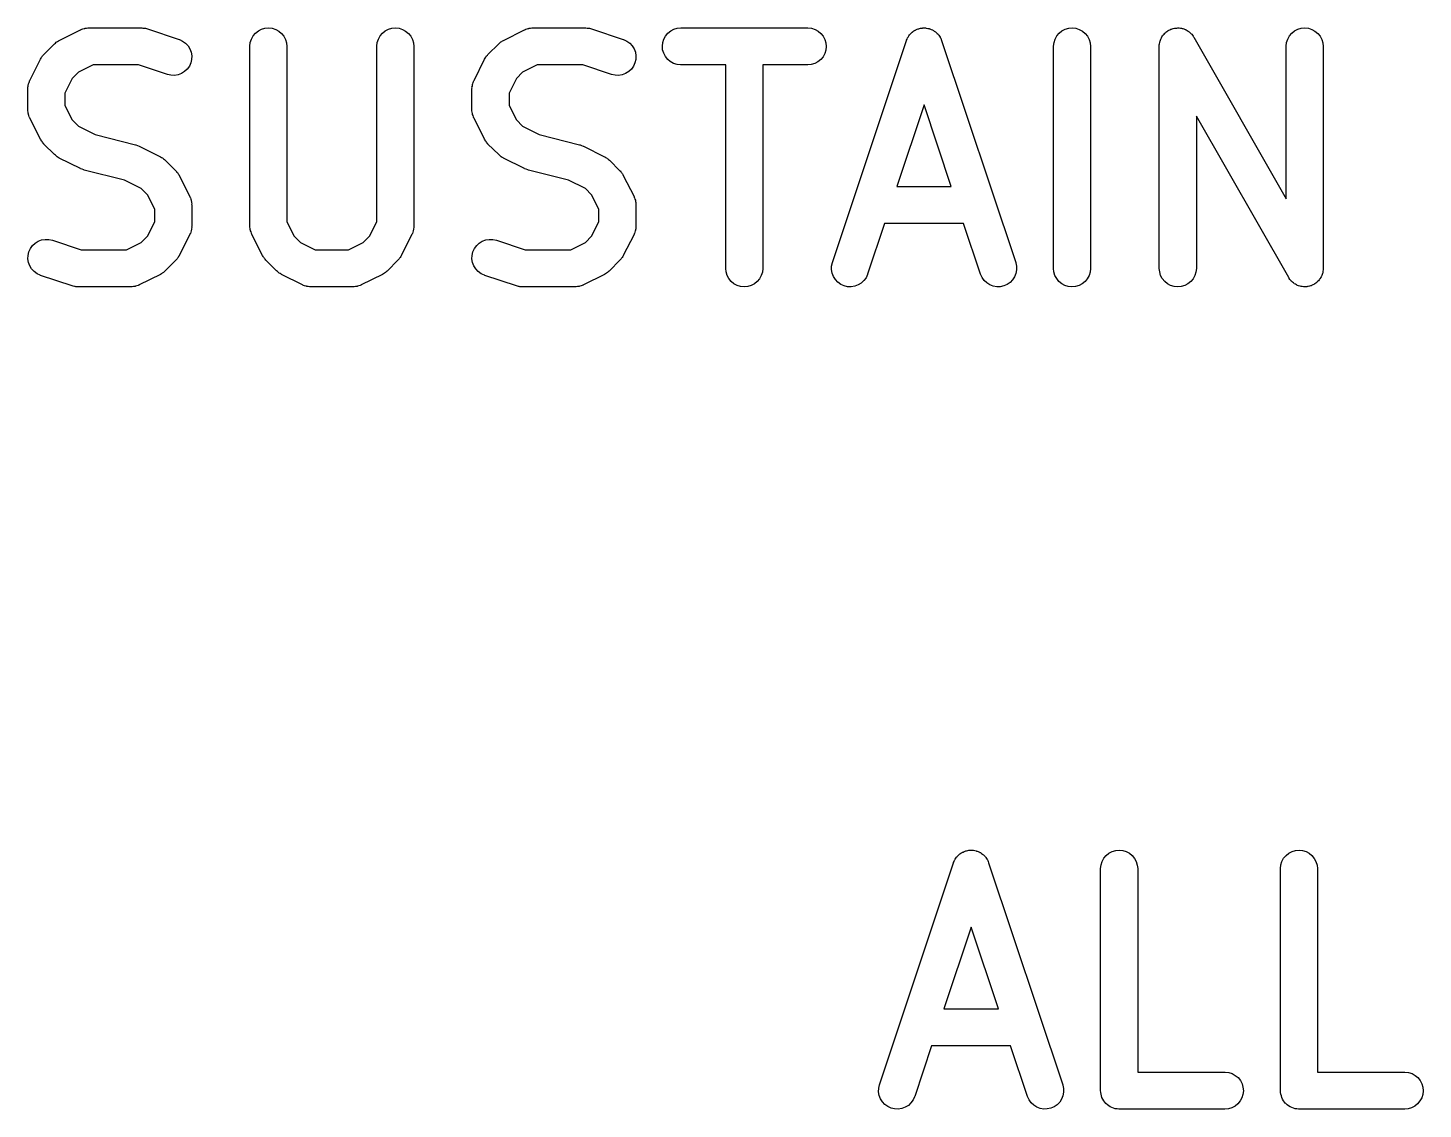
# Model space of a CAD drawing. Extents: x 1.2 to 20.5, y -8.3 to 2.7.
# Drawn here: x 14.403 to 15.145, y -6.001 to -5.425 of the extents above; entities that cross this region are included whole.
import ezdxf

# ---------------------------------------------------------------- set-up
doc = ezdxf.new("R2010")
doc.units = 0
doc.header["$MEASUREMENT"] = 0
doc.layers.add('BLACK', color=7, linetype='CONTINUOUS')

msp = doc.modelspace()

# ---------------------------------------------------------------- linework, layer by layer
at = {"layer": 'BLACK', "linetype": 'CONTINUOUS'}
for p, q in [((14.4189, -5.43244), (14.4194, -5.43214)), ((14.4194, -5.43214), (14.4306, -5.42652)), ((14.4306, -5.42652), (14.4308, -5.42646)), ((14.4308, -5.42646), (14.431, -5.42636)), ((14.431, -5.42636), (14.4313, -5.42622)), ((14.4313, -5.42622), (14.4319, -5.42603)), ((14.4319, -5.42603), (14.4326, -5.42579)), ((14.4326, -5.42579), (14.4329, -5.42575)), ((14.4329, -5.42575), (14.4331, -5.42567)), ((14.4331, -5.42567), (14.4338, -5.4256)), ((14.4338, -5.4256), (14.4345, -5.42549)), ((14.4345, -5.42549), (14.4348, -5.42551)), ((14.4348, -5.42551), (14.435, -5.42548)), ((14.435, -5.42548), (14.4632, -5.42548)), ((14.4632, -5.42548), (14.4633, -5.42548)), ((14.4633, -5.42548), (14.4638, -5.42554)), ((14.4638, -5.42554), (14.4644, -5.42556)), ((14.4644, -5.42556), (14.4648, -5.42565)), ((14.4648, -5.42565), (14.4652, -5.42569)), ((14.4652, -5.42569), (14.4657, -5.42586)), ((14.4657, -5.42586), (14.4663, -5.42598)), ((14.4663, -5.42598), (14.4831, -5.43161)), ((14.4831, -5.43161), (14.4833, -5.43165)), ((14.4833, -5.43165), (14.485, -5.43246)), ((14.521, -5.43327), (14.5216, -5.43144)), ((14.5216, -5.43144), (14.5225, -5.42976)), ((14.5225, -5.42976), (14.5238, -5.42829)), ((14.5238, -5.42829), (14.5253, -5.42708)), ((14.5253, -5.42708), (14.527, -5.42619)), ((14.527, -5.42619), (14.5288, -5.42565)), ((14.5288, -5.42565), (14.5307, -5.42548)), ((14.5307, -5.42548), (14.5326, -5.42568)), ((14.5326, -5.42568), (14.5345, -5.42625)), ((14.5345, -5.42625), (14.5362, -5.42716)), ((14.5362, -5.42716), (14.5376, -5.42839)), ((14.5376, -5.42839), (14.5389, -5.42987)), ((14.5389, -5.42987), (14.5398, -5.43157)), ((14.5398, -5.43157), (14.5403, -5.43341)), ((14.5885, -5.43327), (14.5891, -5.43144)), ((14.5891, -5.43144), (14.59, -5.42976)), ((14.59, -5.42976), (14.5913, -5.42829)), ((14.5913, -5.42829), (14.5928, -5.42708)), ((14.5928, -5.42708), (14.5945, -5.42619)), ((14.5945, -5.42619), (14.5963, -5.42565)), ((14.5963, -5.42565), (14.5982, -5.42548)), ((14.5982, -5.42548), (14.6001, -5.42568)), ((14.6001, -5.42568), (14.602, -5.42625)), ((14.602, -5.42625), (14.6036, -5.42716)), ((14.6036, -5.42716), (14.6051, -5.42839)), ((14.6051, -5.42839), (14.6063, -5.42987)), ((14.6063, -5.42987), (14.6072, -5.43157)), ((14.6072, -5.43157), (14.6078, -5.43341)), ((14.6551, -5.43244), (14.6556, -5.43214)), ((14.6556, -5.43214), (14.6669, -5.42652)), ((14.6669, -5.42652), (14.667, -5.42646)), ((14.667, -5.42646), (14.6673, -5.42636)), ((14.6673, -5.42636), (14.6675, -5.42622)), ((14.6675, -5.42622), (14.6682, -5.42603)), ((14.6682, -5.42603), (14.6688, -5.42579)), ((14.6688, -5.42579), (14.6691, -5.42575)), ((14.6691, -5.42575), (14.6693, -5.42567)), ((14.6693, -5.42567), (14.67, -5.4256)), ((14.67, -5.4256), (14.6707, -5.42549)), ((14.6707, -5.42549), (14.671, -5.42551)), ((14.671, -5.42551), (14.6713, -5.42548)), ((14.6713, -5.42548), (14.6994, -5.42548)), ((14.6994, -5.42548), (14.6995, -5.42548)), ((14.6995, -5.42548), (14.7001, -5.42554)), ((14.7001, -5.42554), (14.7006, -5.42556)), ((14.7006, -5.42556), (14.701, -5.42565)), ((14.701, -5.42565), (14.7014, -5.42569)), ((14.7014, -5.42569), (14.702, -5.42586)), ((14.702, -5.42586), (14.7025, -5.42598)), ((14.7025, -5.42598), (14.7194, -5.43161)), ((14.7194, -5.43161), (14.7195, -5.43165)), ((14.7195, -5.43165), (14.7212, -5.43246)), ((14.7404, -5.43334), (14.7409, -5.43151)), ((14.7409, -5.43151), (14.7418, -5.42982)), ((14.7418, -5.42982), (14.7431, -5.42834)), ((14.7431, -5.42834), (14.7446, -5.42712)), ((14.7446, -5.42712), (14.7462, -5.42622)), ((14.7462, -5.42622), (14.7481, -5.42567)), ((14.7481, -5.42567), (14.75, -5.42548)), ((14.75, -5.42548), (14.8175, -5.42548)), ((14.8175, -5.42548), (14.8176, -5.42548)), ((14.8176, -5.42548), (14.8195, -5.42569)), ((14.8195, -5.42569), (14.8214, -5.42627)), ((14.8214, -5.42627), (14.8231, -5.4272)), ((14.8231, -5.4272), (14.8245, -5.42843)), ((14.8245, -5.42843), (14.8257, -5.42993)), ((14.8257, -5.42993), (14.8266, -5.43163)), ((14.8266, -5.43163), (14.8272, -5.43348)), ((14.87, -5.43221), (14.8701, -5.43208)), ((14.8701, -5.43208), (14.8704, -5.43146)), ((14.8704, -5.43146), (14.8706, -5.43083)), ((14.8706, -5.43083), (14.8708, -5.43059)), ((14.8708, -5.43059), (14.8709, -5.43033)), ((14.8709, -5.43033), (14.8713, -5.42978)), ((14.8713, -5.42978), (14.8716, -5.42921)), ((14.8716, -5.42921), (14.8718, -5.42901)), ((14.8718, -5.42901), (14.872, -5.42878)), ((14.872, -5.42878), (14.8725, -5.42832)), ((14.8725, -5.42832), (14.873, -5.42783)), ((14.873, -5.42783), (14.8732, -5.42767)), ((14.8732, -5.42767), (14.8734, -5.42748)), ((14.8734, -5.42748), (14.874, -5.42712)), ((14.874, -5.42712), (14.8746, -5.42673)), ((14.8746, -5.42673), (14.8748, -5.42662)), ((14.8748, -5.42662), (14.875, -5.42647)), ((14.875, -5.42647), (14.8757, -5.42623)), ((14.8757, -5.42623), (14.8763, -5.42596)), ((14.8763, -5.42596), (14.8766, -5.4259)), ((14.8766, -5.4259), (14.8769, -5.4258)), ((14.8769, -5.4258), (14.8775, -5.42569)), ((14.8775, -5.42569), (14.8782, -5.42555)), ((14.8782, -5.42555), (14.8785, -5.42554)), ((14.8785, -5.42554), (14.8787, -5.4255)), ((14.8787, -5.4255), (14.8794, -5.42552)), ((14.8794, -5.42552), (14.8801, -5.42551)), ((14.8801, -5.42551), (14.8804, -5.42556)), ((14.8804, -5.42556), (14.8807, -5.42557)), ((14.8807, -5.42557), (14.8813, -5.42572)), ((14.8813, -5.42572), (14.882, -5.42584)), ((14.882, -5.42584), (14.8823, -5.42594)), ((14.8823, -5.42594), (14.8825, -5.42601)), ((14.8825, -5.42601), (14.8832, -5.42629)), ((14.8832, -5.42629), (14.8838, -5.42653)), ((14.8838, -5.42653), (14.884, -5.42668)), ((14.884, -5.42668), (14.8843, -5.4268)), ((14.8843, -5.4268), (14.8848, -5.4272)), ((14.8848, -5.4272), (14.8854, -5.42756)), ((14.8854, -5.42756), (14.8856, -5.42775)), ((14.8856, -5.42775), (14.8858, -5.42792)), ((14.8858, -5.42792), (14.8863, -5.42842)), ((14.8863, -5.42842), (14.8868, -5.42888)), ((14.8868, -5.42888), (14.887, -5.42911)), ((14.887, -5.42911), (14.8872, -5.42932)), ((14.8872, -5.42932), (14.8875, -5.4299)), ((14.8875, -5.4299), (14.8879, -5.43045)), ((14.8879, -5.43045), (14.888, -5.43071)), ((14.888, -5.43071), (14.8882, -5.43095)), ((14.8882, -5.43095), (14.8884, -5.43159)), ((14.8884, -5.43159), (14.8887, -5.43221)), ((14.9485, -5.43327), (14.9491, -5.43144)), ((14.9491, -5.43144), (14.95, -5.42976)), ((14.95, -5.42976), (14.9512, -5.42829)), ((14.9512, -5.42829), (14.9527, -5.42708)), ((14.9527, -5.42708), (14.9544, -5.42619)), ((14.9544, -5.42619), (14.9563, -5.42565)), ((14.9563, -5.42565), (14.9582, -5.42548)), ((14.9582, -5.42548), (14.9601, -5.42568)), ((14.9601, -5.42568), (14.9619, -5.42625)), ((14.9619, -5.42625), (14.9636, -5.42716)), ((14.9636, -5.42716), (14.9651, -5.42839)), ((14.9651, -5.42839), (14.9663, -5.42987)), ((14.9663, -5.42987), (14.9672, -5.43157)), ((14.9672, -5.43157), (14.9678, -5.43341)), ((15.0049, -5.43263), (15.0051, -5.43204)), ((15.0051, -5.43204), (15.0053, -5.43144)), ((15.0053, -5.43144), (15.0055, -5.43115)), ((15.0055, -5.43115), (15.0056, -5.43084)), ((15.0056, -5.43084), (15.0059, -5.43031)), ((15.0059, -5.43031), (15.0062, -5.42976)), ((15.0062, -5.42976), (15.0064, -5.42951)), ((15.0064, -5.42951), (15.0066, -5.42923)), ((15.0066, -5.42923), (15.0071, -5.42877)), ((15.0071, -5.42877), (15.0075, -5.42829)), ((15.0075, -5.42829), (15.0077, -5.42808)), ((15.0077, -5.42808), (15.0079, -5.42784)), ((15.0079, -5.42784), (15.0085, -5.42748)), ((15.0085, -5.42748), (15.009, -5.42708)), ((15.009, -5.42708), (15.0092, -5.42693)), ((15.0092, -5.42693), (15.0095, -5.42674)), ((15.0095, -5.42674), (15.0101, -5.42649)), ((15.0101, -5.42649), (15.0107, -5.42619)), ((15.0107, -5.42619), (15.011, -5.4261)), ((15.011, -5.4261), (15.0113, -5.42597)), ((15.0113, -5.42597), (15.0119, -5.42583)), ((15.0119, -5.42583), (15.0125, -5.42565)), ((15.0125, -5.42565), (15.0128, -5.42562)), ((15.0128, -5.42562), (15.0132, -5.42555)), ((15.0132, -5.42555), (15.0138, -5.42554)), ((15.0138, -5.42554), (15.0144, -5.42548)), ((15.0144, -5.42548), (15.0147, -5.42551)), ((15.0147, -5.42551), (15.0151, -5.42551)), ((15.0151, -5.42551), (15.0157, -5.42561)), ((15.0157, -5.42561), (15.0163, -5.42568)), ((15.0163, -5.42568), (15.0166, -5.42578)), ((15.0166, -5.42578), (15.017, -5.42583)), ((15.017, -5.42583), (15.0176, -5.42606)), ((15.0176, -5.42606), (15.0182, -5.42625)), ((15.0182, -5.42625), (15.0184, -5.4264)), ((15.0184, -5.4264), (15.0188, -5.42652)), ((15.0188, -5.42652), (15.0193, -5.42686)), ((15.0193, -5.42686), (15.0198, -5.42716)), ((15.0198, -5.42716), (15.0201, -5.42737)), ((15.0201, -5.42737), (15.0204, -5.42755)), ((15.0204, -5.42755), (15.0208, -5.42798)), ((15.0208, -5.42798), (15.0213, -5.42839)), ((15.0213, -5.42839), (15.0215, -5.42864)), ((15.0215, -5.42864), (15.0218, -5.42887)), ((15.0218, -5.42887), (15.0221, -5.42939)), ((15.0221, -5.42939), (15.0225, -5.42987)), ((15.0225, -5.42987), (15.0227, -5.43017)), ((15.0227, -5.43017), (15.0229, -5.43044)), ((15.0229, -5.43044), (15.072, -5.51637)), ((15.0722, -5.43327), (15.0728, -5.43144)), ((15.0728, -5.43144), (15.0737, -5.42976)), ((15.0737, -5.42976), (15.0749, -5.42829)), ((15.0749, -5.42829), (15.0764, -5.42708)), ((15.0764, -5.42708), (15.0781, -5.42619)), ((15.0781, -5.42619), (15.08, -5.42565)), ((15.08, -5.42565), (15.0819, -5.42548)), ((15.0819, -5.42548), (15.0838, -5.42568)), ((15.0838, -5.42568), (15.0856, -5.42625)), ((15.0856, -5.42625), (15.0873, -5.42716)), ((15.0873, -5.42716), (15.0888, -5.42839)), ((15.0888, -5.42839), (15.09, -5.42987)), ((15.09, -5.42987), (15.0909, -5.43157)), ((15.0909, -5.43157), (15.0915, -5.43341)), ((14.4112, -5.43961), (14.4168, -5.43399)), ((14.4168, -5.43399), (14.4169, -5.43389)), ((14.4169, -5.43389), (14.4174, -5.43354)), ((14.4174, -5.43354), (14.4178, -5.43316)), ((14.4178, -5.43316), (14.4181, -5.43295)), ((14.4181, -5.43295), (14.4184, -5.43269)), ((14.4184, -5.43269), (14.4189, -5.43244)), ((14.485, -5.43246), (14.4866, -5.43359)), ((14.4866, -5.43359), (14.4879, -5.435)), ((14.4879, -5.435), (14.4889, -5.43664)), ((14.4889, -5.43664), (14.4896, -5.43844)), ((14.4896, -5.43844), (14.4899, -5.44033)), ((14.5208, -5.43518), (14.521, -5.43327)), ((14.5208, -5.43532), (14.5208, -5.43518)), ((14.5208, -5.53093), (14.5208, -5.43532)), ((14.5403, -5.43341), (14.5405, -5.43532)), ((14.5405, -5.43532), (14.5405, -5.52861)), ((14.5883, -5.43518), (14.5885, -5.43327)), ((14.5883, -5.43532), (14.5883, -5.43518)), ((14.5883, -5.52861), (14.5883, -5.43532)), ((14.6078, -5.43341), (14.608, -5.43532)), ((14.608, -5.43532), (14.608, -5.53093)), ((14.6474, -5.43961), (14.6531, -5.43399)), ((14.6531, -5.43389), (14.6536, -5.43354)), ((14.6531, -5.43399), (14.6531, -5.43389)), ((14.6536, -5.43354), (14.654, -5.43316)), ((14.654, -5.43316), (14.6543, -5.43295)), ((14.6543, -5.43295), (14.6547, -5.43269)), ((14.6547, -5.43269), (14.6551, -5.43244)), ((14.7212, -5.43246), (14.7228, -5.43359)), ((14.7228, -5.43359), (14.7241, -5.435)), ((14.7241, -5.435), (14.7251, -5.43664)), ((14.7251, -5.43664), (14.7258, -5.43844)), ((14.7258, -5.43844), (14.7261, -5.44033)), ((14.7402, -5.43525), (14.7404, -5.43334)), ((14.7403, -5.43716), (14.7402, -5.43525)), ((14.7409, -5.43901), (14.7403, -5.43716)), ((14.7418, -5.44071), (14.7409, -5.43901)), ((14.8266, -5.43913), (14.8257, -5.44082)), ((14.8271, -5.4373), (14.8266, -5.43913)), ((14.8273, -5.43539), (14.8271, -5.4373)), ((14.8272, -5.43348), (14.8273, -5.43539)), ((14.8307, -5.55032), (14.87, -5.43221)), ((14.8887, -5.43221), (14.9281, -5.55032)), ((14.9483, -5.43518), (14.9485, -5.43327)), ((14.9483, -5.43532), (14.9483, -5.43518)), ((14.9483, -5.55343), (14.9483, -5.43532)), ((14.9678, -5.43341), (14.9679, -5.43532)), ((14.9679, -5.43532), (14.9679, -5.55343)), ((15.0045, -5.43452), (15.0046, -5.4339)), ((15.0045, -5.43485), (15.0045, -5.43452)), ((15.0045, -5.43518), (15.0045, -5.43485)), ((15.0045, -5.43532), (15.0045, -5.43518)), ((15.0045, -5.55343), (15.0045, -5.43532)), ((15.0046, -5.4339), (15.0047, -5.43327)), ((15.0047, -5.43327), (15.0048, -5.43296)), ((15.0048, -5.43296), (15.0049, -5.43263)), ((15.072, -5.43518), (15.0722, -5.43327)), ((15.072, -5.43532), (15.072, -5.43518)), ((15.072, -5.51637), (15.072, -5.43532)), ((15.0915, -5.43341), (15.0917, -5.43532)), ((15.0917, -5.43532), (15.0917, -5.55343)), ((14.4037, -5.45342), (14.4094, -5.44217)), ((14.4094, -5.44204), (14.4097, -5.44158)), ((14.4094, -5.44217), (14.4094, -5.44204)), ((14.4097, -5.44158), (14.41, -5.44109)), ((14.41, -5.44109), (14.4102, -5.44078)), ((14.4102, -5.44078), (14.4105, -5.44043)), ((14.4105, -5.44043), (14.4109, -5.44004)), ((14.4109, -5.44004), (14.4112, -5.43961)), ((14.4374, -5.44516), (14.4296, -5.44903)), ((14.4616, -5.44516), (14.4374, -5.44516)), ((14.4769, -5.45028), (14.4616, -5.44516)), ((14.4886, -5.44587), (14.4874, -5.44743)), ((14.4893, -5.44412), (14.4886, -5.44587)), ((14.4898, -5.44225), (14.4893, -5.44412)), ((14.4899, -5.44033), (14.4898, -5.44225)), ((14.64, -5.45342), (14.6456, -5.44217)), ((14.6456, -5.44204), (14.6459, -5.44158)), ((14.6456, -5.44217), (14.6456, -5.44204)), ((14.6459, -5.44158), (14.6462, -5.44109)), ((14.6462, -5.44109), (14.6465, -5.44078)), ((14.6465, -5.44078), (14.6467, -5.44043)), ((14.6467, -5.44043), (14.6471, -5.44004)), ((14.6471, -5.44004), (14.6474, -5.43961)), ((14.6736, -5.44516), (14.6658, -5.44903)), ((14.6978, -5.44516), (14.6736, -5.44516)), ((14.7131, -5.45028), (14.6978, -5.44516)), ((14.7248, -5.44587), (14.7237, -5.44743)), ((14.7256, -5.44412), (14.7248, -5.44587)), ((14.726, -5.44225), (14.7256, -5.44412)), ((14.7261, -5.44033), (14.726, -5.44225)), ((14.743, -5.44221), (14.7418, -5.44071)), ((14.7444, -5.44344), (14.743, -5.44221)), ((14.7461, -5.44437), (14.7444, -5.44344)), ((14.748, -5.44495), (14.7461, -5.44437)), ((14.7499, -5.44516), (14.748, -5.44495)), ((14.75, -5.44516), (14.7499, -5.44516)), ((14.7739, -5.44516), (14.75, -5.44516)), ((14.7739, -5.55343), (14.7739, -5.44516)), ((14.8175, -5.44516), (14.7936, -5.44516)), ((14.7936, -5.44516), (14.7936, -5.55343)), ((14.8194, -5.44498), (14.8175, -5.44516)), ((14.8212, -5.44442), (14.8194, -5.44498)), ((14.8229, -5.44352), (14.8212, -5.44442)), ((14.8244, -5.4423), (14.8229, -5.44352)), ((14.8257, -5.44082), (14.8244, -5.4423)), ((14.4033, -5.45458), (14.4035, -5.45394)), ((14.4035, -5.45394), (14.4036, -5.45369)), ((14.4036, -5.45369), (14.4037, -5.45342)), ((14.4263, -5.4524), (14.4224, -5.46014)), ((14.4296, -5.44903), (14.4263, -5.4524)), ((14.4788, -5.45071), (14.4769, -5.45028)), ((14.4807, -5.45076), (14.4788, -5.45071)), ((14.4826, -5.45044), (14.4807, -5.45076)), ((14.4844, -5.44976), (14.4826, -5.45044)), ((14.486, -5.44875), (14.4844, -5.44976)), ((14.4874, -5.44743), (14.486, -5.44875)), ((14.6395, -5.45458), (14.6397, -5.45394)), ((14.6397, -5.45394), (14.6399, -5.45369)), ((14.6399, -5.45369), (14.64, -5.45342)), ((14.6625, -5.4524), (14.6586, -5.46014)), ((14.6658, -5.44903), (14.6625, -5.4524)), ((14.715, -5.45071), (14.7131, -5.45028)), ((14.7169, -5.45076), (14.715, -5.45071)), ((14.7188, -5.45044), (14.7169, -5.45076)), ((14.7206, -5.44976), (14.7188, -5.45044)), ((14.7223, -5.44875), (14.7206, -5.44976)), ((14.7237, -5.44743), (14.7223, -5.44875)), ((14.4027, -5.4571), (14.4028, -5.45644)), ((14.4027, -5.45739), (14.4027, -5.4571)), ((14.4027, -5.45768), (14.4027, -5.45739)), ((14.4027, -5.45782), (14.4027, -5.45768)), ((14.4027, -5.46907), (14.4027, -5.45782)), ((14.4028, -5.45644), (14.4029, -5.45577)), ((14.4029, -5.45577), (14.403, -5.4555)), ((14.403, -5.4555), (14.4031, -5.45521)), ((14.4031, -5.45521), (14.4033, -5.45458)), ((14.4224, -5.46014), (14.4224, -5.46674)), ((14.6389, -5.4571), (14.6391, -5.45644)), ((14.639, -5.45739), (14.6389, -5.4571)), ((14.6389, -5.45768), (14.639, -5.45739)), ((14.6389, -5.45782), (14.6389, -5.45768)), ((14.6389, -5.46907), (14.6389, -5.45782)), ((14.6391, -5.45577), (14.6392, -5.4555)), ((14.6391, -5.45644), (14.6391, -5.45577)), ((14.6392, -5.4555), (14.6393, -5.45521)), ((14.6393, -5.45521), (14.6395, -5.45458)), ((14.6586, -5.46014), (14.6586, -5.46674)), ((14.4027, -5.46935), (14.4027, -5.46907)), ((14.4224, -5.46674), (14.4263, -5.47448)), ((14.6389, -5.46935), (14.6389, -5.46907)), ((14.6586, -5.46674), (14.6625, -5.47448)), ((14.8794, -5.46645), (14.8649, -5.50984)), ((14.8938, -5.50984), (14.8794, -5.46645)), ((14.4027, -5.46964), (14.4027, -5.46935)), ((14.4028, -5.47031), (14.4027, -5.46964)), ((14.4029, -5.47098), (14.4028, -5.47031)), ((14.403, -5.47126), (14.4029, -5.47098)), ((14.403, -5.47154), (14.403, -5.47126)), ((14.4032, -5.47217), (14.403, -5.47154)), ((14.4034, -5.47282), (14.4032, -5.47217)), ((14.4036, -5.47307), (14.4034, -5.47282)), ((14.4037, -5.47334), (14.4036, -5.47307)), ((14.4037, -5.47347), (14.4037, -5.47334)), ((14.4094, -5.48472), (14.4037, -5.47347)), ((14.4263, -5.47448), (14.4296, -5.47785)), ((14.6389, -5.46964), (14.6389, -5.46935)), ((14.639, -5.47031), (14.6389, -5.46964)), ((14.6391, -5.47098), (14.639, -5.47031)), ((14.6392, -5.47126), (14.6391, -5.47098)), ((14.6392, -5.47154), (14.6392, -5.47126)), ((14.6395, -5.47217), (14.6392, -5.47154)), ((14.6397, -5.47282), (14.6395, -5.47217)), ((14.6398, -5.47307), (14.6397, -5.47282)), ((14.6399, -5.47334), (14.6398, -5.47307)), ((14.64, -5.47347), (14.6399, -5.47334)), ((14.6456, -5.48472), (14.64, -5.47347)), ((14.6625, -5.47448), (14.6658, -5.47785)), ((15.0733, -5.55831), (15.0242, -5.47238)), ((15.0242, -5.47238), (15.0242, -5.55343)), ((14.4296, -5.47785), (14.4385, -5.48228)), ((14.4385, -5.48228), (14.4599, -5.48764)), ((14.6658, -5.47785), (14.6747, -5.48228)), ((14.6747, -5.48228), (14.6961, -5.48764)), ((14.4097, -5.48518), (14.4094, -5.48472)), ((14.4099, -5.48568), (14.4097, -5.48518)), ((14.4102, -5.486), (14.4099, -5.48568)), ((14.4104, -5.48634), (14.4102, -5.486)), ((14.4108, -5.48674), (14.4104, -5.48634)), ((14.4111, -5.48718), (14.4108, -5.48674)), ((14.4112, -5.48727), (14.4111, -5.48718)), ((14.4168, -5.4929), (14.4112, -5.48727)), ((14.4599, -5.48764), (14.4601, -5.48767)), ((14.4601, -5.48767), (14.4601, -5.48769)), ((14.4601, -5.48769), (14.4601, -5.4877)), ((14.4601, -5.4877), (14.461, -5.48802)), ((14.461, -5.48802), (14.4619, -5.48834)), ((14.4619, -5.48834), (14.4619, -5.48837)), ((14.4619, -5.48837), (14.4619, -5.48838)), ((14.4619, -5.48838), (14.4732, -5.49401)), ((14.6459, -5.48518), (14.6456, -5.48472)), ((14.6461, -5.48568), (14.6459, -5.48518)), ((14.6464, -5.486), (14.6461, -5.48568)), ((14.6466, -5.48634), (14.6464, -5.486)), ((14.647, -5.48674), (14.6466, -5.48634)), ((14.6473, -5.48718), (14.647, -5.48674)), ((14.6474, -5.48727), (14.6473, -5.48718)), ((14.6531, -5.4929), (14.6474, -5.48727)), ((14.6961, -5.48764), (14.6963, -5.48767)), ((14.6963, -5.48767), (14.6963, -5.48769)), ((14.6963, -5.48769), (14.6964, -5.4877)), ((14.6964, -5.4877), (14.6972, -5.48802)), ((14.6972, -5.48802), (14.6981, -5.48834)), ((14.6981, -5.48834), (14.6981, -5.48837)), ((14.6981, -5.48837), (14.6982, -5.48838)), ((14.6982, -5.48838), (14.7094, -5.49401)), ((14.4173, -5.49325), (14.4168, -5.4929)), ((14.4177, -5.49364), (14.4173, -5.49325)), ((14.418, -5.49386), (14.4177, -5.49364)), ((14.4183, -5.49412), (14.418, -5.49386)), ((14.4188, -5.49438), (14.4183, -5.49412)), ((14.4193, -5.49468), (14.4188, -5.49438)), ((14.4194, -5.49474), (14.4193, -5.49468)), ((14.4306, -5.50037), (14.4194, -5.49474)), ((14.4732, -5.49401), (14.4733, -5.49407)), ((14.4733, -5.49407), (14.4738, -5.49437)), ((14.4738, -5.49437), (14.4743, -5.49463)), ((14.4743, -5.49463), (14.4746, -5.49489)), ((14.4746, -5.49489), (14.4749, -5.49512)), ((14.4749, -5.49512), (14.4753, -5.4955)), ((14.4753, -5.4955), (14.4757, -5.49585)), ((14.4757, -5.49585), (14.4814, -5.50148)), ((14.6535, -5.49325), (14.6531, -5.4929)), ((14.6539, -5.49364), (14.6535, -5.49325)), ((14.6542, -5.49386), (14.6539, -5.49364)), ((14.6545, -5.49412), (14.6542, -5.49386)), ((14.655, -5.49438), (14.6545, -5.49412)), ((14.6555, -5.49468), (14.655, -5.49438)), ((14.6556, -5.49474), (14.6555, -5.49468)), ((14.6669, -5.50037), (14.6556, -5.49474)), ((14.7094, -5.49401), (14.7095, -5.49407)), ((14.7095, -5.49407), (14.71, -5.49437)), ((14.71, -5.49437), (14.7105, -5.49463)), ((14.7105, -5.49463), (14.7108, -5.49489)), ((14.7108, -5.49489), (14.7111, -5.49512)), ((14.7111, -5.49512), (14.7115, -5.4955)), ((14.7115, -5.4955), (14.712, -5.49585)), ((14.712, -5.49585), (14.7176, -5.50148)), ((14.4307, -5.50038), (14.4306, -5.50037)), ((14.4307, -5.50041), (14.4307, -5.50038)), ((14.4316, -5.50073), (14.4307, -5.50041)), ((14.4324, -5.50105), (14.4316, -5.50073)), ((14.4325, -5.50106), (14.4324, -5.50105)), ((14.4325, -5.50108), (14.4325, -5.50106)), ((14.4327, -5.50111), (14.4325, -5.50108)), ((14.4541, -5.50647), (14.4327, -5.50111)), ((14.4814, -5.50148), (14.4815, -5.50157)), ((14.4815, -5.50157), (14.4818, -5.50201)), ((14.4818, -5.50201), (14.4822, -5.50241)), ((14.4822, -5.50241), (14.4824, -5.50276)), ((14.4824, -5.50276), (14.4827, -5.50308)), ((14.4827, -5.50308), (14.4829, -5.50357)), ((14.4829, -5.50357), (14.4832, -5.50403)), ((14.4832, -5.50403), (14.4888, -5.51528)), ((14.6669, -5.50038), (14.6669, -5.50037)), ((14.6669, -5.50041), (14.6669, -5.50038)), ((14.6678, -5.50073), (14.6669, -5.50041)), ((14.6687, -5.50105), (14.6678, -5.50073)), ((14.6687, -5.50106), (14.6687, -5.50105)), ((14.6687, -5.50108), (14.6687, -5.50106)), ((14.6689, -5.50111), (14.6687, -5.50108)), ((14.6903, -5.50647), (14.6689, -5.50111)), ((14.7176, -5.50148), (14.7177, -5.50157)), ((14.7177, -5.50157), (14.718, -5.50201)), ((14.718, -5.50201), (14.7184, -5.50241)), ((14.7184, -5.50241), (14.7186, -5.50276)), ((14.7186, -5.50276), (14.7189, -5.50308)), ((14.7189, -5.50308), (14.7191, -5.50357)), ((14.7191, -5.50357), (14.7194, -5.50403)), ((14.7194, -5.50403), (14.7251, -5.51528)), ((14.463, -5.5109), (14.4541, -5.50647)), ((14.4663, -5.51427), (14.463, -5.5109)), ((14.6992, -5.5109), (14.6903, -5.50647)), ((14.7025, -5.51427), (14.6992, -5.5109)), ((14.8649, -5.50984), (14.8938, -5.50984)), ((14.4702, -5.52201), (14.4663, -5.51427)), ((14.4888, -5.51528), (14.4889, -5.51541)), ((14.4889, -5.51541), (14.489, -5.51568)), ((14.489, -5.51568), (14.4891, -5.51593)), ((14.4891, -5.51593), (14.4893, -5.51658)), ((14.4893, -5.51658), (14.4896, -5.51721)), ((14.4896, -5.51721), (14.4896, -5.5175)), ((14.4896, -5.5175), (14.4897, -5.51777)), ((14.4897, -5.51777), (14.4898, -5.51844)), ((14.4898, -5.51844), (14.4899, -5.51911)), ((14.4899, -5.51911), (14.4898, -5.5194)), ((14.4898, -5.5194), (14.4899, -5.51969)), ((14.4899, -5.51969), (14.4899, -5.53093)), ((14.7064, -5.52201), (14.7025, -5.51427)), ((14.7251, -5.51528), (14.7251, -5.51541)), ((14.7251, -5.51541), (14.7252, -5.51568)), ((14.7252, -5.51568), (14.7254, -5.51593)), ((14.7254, -5.51593), (14.7255, -5.51658)), ((14.7255, -5.51658), (14.7258, -5.51721)), ((14.7258, -5.51721), (14.7258, -5.5175)), ((14.7258, -5.5175), (14.7259, -5.51777)), ((14.7259, -5.51777), (14.726, -5.51844)), ((14.726, -5.51844), (14.7261, -5.51911)), ((14.7261, -5.51911), (14.7261, -5.5194)), ((14.7261, -5.5194), (14.7261, -5.51969)), ((14.7261, -5.51969), (14.7261, -5.53093)), ((14.4663, -5.53635), (14.4702, -5.52861)), ((14.4702, -5.52861), (14.4702, -5.52201)), ((14.5405, -5.52861), (14.5444, -5.53635)), ((14.5844, -5.53635), (14.5883, -5.52861)), ((14.7025, -5.53635), (14.7064, -5.52861)), ((14.7064, -5.52861), (14.7064, -5.52201)), ((14.4888, -5.53534), (14.4832, -5.54658)), ((14.4889, -5.53506), (14.4888, -5.53534)), ((14.4891, -5.53481), (14.4889, -5.53506)), ((14.4893, -5.53417), (14.4891, -5.53481)), ((14.4895, -5.53354), (14.4893, -5.53417)), ((14.4896, -5.53326), (14.4895, -5.53354)), ((14.4897, -5.53298), (14.4896, -5.53326)), ((14.4899, -5.53165), (14.4897, -5.53231)), ((14.4897, -5.53231), (14.4897, -5.53298)), ((14.4899, -5.53107), (14.4898, -5.53136)), ((14.4898, -5.53136), (14.4899, -5.53165)), ((14.4899, -5.53093), (14.4899, -5.53107)), ((14.5208, -5.53122), (14.5208, -5.53093)), ((14.5208, -5.53151), (14.5208, -5.53122)), ((14.5209, -5.53218), (14.5208, -5.53151)), ((14.521, -5.53285), (14.5209, -5.53218)), ((14.5211, -5.53312), (14.521, -5.53285)), ((14.5211, -5.53341), (14.5211, -5.53312)), ((14.5214, -5.53404), (14.5211, -5.53341)), ((14.5216, -5.53468), (14.5214, -5.53404)), ((14.5217, -5.53494), (14.5216, -5.53468)), ((14.5218, -5.53521), (14.5217, -5.53494)), ((14.5218, -5.53534), (14.5218, -5.53521)), ((14.5275, -5.54658), (14.5218, -5.53534)), ((14.6069, -5.53534), (14.6013, -5.54658)), ((14.6071, -5.53506), (14.6069, -5.53534)), ((14.6072, -5.53481), (14.6071, -5.53506)), ((14.6074, -5.53417), (14.6072, -5.53481)), ((14.6076, -5.53354), (14.6074, -5.53417)), ((14.6077, -5.53326), (14.6076, -5.53354)), ((14.6078, -5.53298), (14.6077, -5.53326)), ((14.608, -5.53165), (14.6078, -5.53231)), ((14.6078, -5.53231), (14.6078, -5.53298)), ((14.608, -5.53093), (14.608, -5.53107)), ((14.608, -5.53107), (14.608, -5.53136)), ((14.608, -5.53136), (14.608, -5.53165)), ((14.7251, -5.53534), (14.7194, -5.54658)), ((14.7252, -5.53506), (14.7251, -5.53534)), ((14.7253, -5.53481), (14.7252, -5.53506)), ((14.7255, -5.53417), (14.7253, -5.53481)), ((14.7257, -5.53354), (14.7255, -5.53417)), ((14.7258, -5.53326), (14.7257, -5.53354)), ((14.7259, -5.53298), (14.7258, -5.53326)), ((14.726, -5.53231), (14.7259, -5.53298)), ((14.7261, -5.53165), (14.726, -5.53231)), ((14.7261, -5.53093), (14.7261, -5.53107)), ((14.7261, -5.53107), (14.7261, -5.53136)), ((14.7261, -5.53136), (14.7261, -5.53165)), ((14.8583, -5.52953), (14.8493, -5.55654)), ((14.9004, -5.52953), (14.8583, -5.52953)), ((14.9094, -5.55654), (14.9004, -5.52953)), ((14.4032, -5.54463), (14.404, -5.54288)), ((14.404, -5.54288), (14.4051, -5.54132)), ((14.4051, -5.54132), (14.4065, -5.54)), ((14.4065, -5.54), (14.4082, -5.53899)), ((14.4082, -5.53899), (14.41, -5.53831)), ((14.41, -5.53831), (14.4119, -5.53799)), ((14.4119, -5.53799), (14.4138, -5.53804)), ((14.4138, -5.53804), (14.4157, -5.53847)), ((14.4157, -5.53847), (14.431, -5.54359)), ((14.4552, -5.54359), (14.463, -5.53972)), ((14.463, -5.53972), (14.4663, -5.53635)), ((14.5444, -5.53635), (14.5477, -5.53972)), ((14.5477, -5.53972), (14.5555, -5.54359)), ((14.5733, -5.54359), (14.5811, -5.53972)), ((14.5811, -5.53972), (14.5844, -5.53635)), ((14.6394, -5.54463), (14.6402, -5.54288)), ((14.6402, -5.54288), (14.6414, -5.54132)), ((14.6414, -5.54132), (14.6428, -5.54)), ((14.6428, -5.54), (14.6444, -5.53899)), ((14.6444, -5.53899), (14.6462, -5.53831)), ((14.6462, -5.53831), (14.6481, -5.53799)), ((14.6481, -5.53799), (14.65, -5.53804)), ((14.65, -5.53804), (14.6519, -5.53847)), ((14.6519, -5.53847), (14.6672, -5.54359)), ((14.6914, -5.54359), (14.6992, -5.53972)), ((14.6992, -5.53972), (14.7025, -5.53635)), ((14.4027, -5.54842), (14.4028, -5.5465)), ((14.403, -5.55031), (14.4027, -5.54842)), ((14.4028, -5.5465), (14.4032, -5.54463)), ((14.4037, -5.55212), (14.403, -5.55031)), ((14.431, -5.54359), (14.4552, -5.54359)), ((14.4814, -5.54914), (14.4757, -5.55477)), ((14.4817, -5.54871), (14.4814, -5.54914)), ((14.4821, -5.54832), (14.4817, -5.54871)), ((14.4823, -5.54797), (14.4821, -5.54832)), ((14.4826, -5.54766), (14.4823, -5.54797)), ((14.4828, -5.54717), (14.4826, -5.54766)), ((14.4832, -5.54671), (14.4828, -5.54717)), ((14.4832, -5.54658), (14.4832, -5.54671)), ((14.5278, -5.54705), (14.5275, -5.54658)), ((14.528, -5.54754), (14.5278, -5.54705)), ((14.5283, -5.54786), (14.528, -5.54754)), ((14.5285, -5.54821), (14.5283, -5.54786)), ((14.5289, -5.54861), (14.5285, -5.54821)), ((14.5292, -5.54904), (14.5289, -5.54861)), ((14.5293, -5.54914), (14.5292, -5.54904)), ((14.5349, -5.55477), (14.5293, -5.54914)), ((14.5555, -5.54359), (14.5733, -5.54359)), ((14.5995, -5.54914), (14.5939, -5.55477)), ((14.5998, -5.54871), (14.5995, -5.54914)), ((14.6002, -5.54832), (14.5998, -5.54871)), ((14.6004, -5.54797), (14.6002, -5.54832)), ((14.6007, -5.54766), (14.6004, -5.54797)), ((14.601, -5.54717), (14.6007, -5.54766)), ((14.6013, -5.54671), (14.601, -5.54717)), ((14.6013, -5.54658), (14.6013, -5.54671)), ((14.6389, -5.54842), (14.639, -5.5465)), ((14.6392, -5.55031), (14.6389, -5.54842)), ((14.639, -5.5465), (14.6394, -5.54463)), ((14.6399, -5.55212), (14.6392, -5.55031)), ((14.6672, -5.54359), (14.6914, -5.54359)), ((14.7176, -5.54914), (14.712, -5.55477)), ((14.7179, -5.54871), (14.7176, -5.54914)), ((14.7183, -5.54832), (14.7179, -5.54871)), ((14.7185, -5.54797), (14.7183, -5.54832)), ((14.7188, -5.54766), (14.7185, -5.54797)), ((14.7191, -5.54717), (14.7188, -5.54766)), ((14.7194, -5.54671), (14.7191, -5.54717)), ((14.7194, -5.54658), (14.7194, -5.54671)), ((14.8302, -5.55219), (14.8307, -5.55032)), ((14.9281, -5.55032), (14.9281, -5.55045)), ((14.9281, -5.55045), (14.9285, -5.55233)), ((14.4047, -5.55375), (14.4037, -5.55212)), ((14.406, -5.55516), (14.4047, -5.55375)), ((14.4076, -5.55629), (14.406, -5.55516)), ((14.4093, -5.5571), (14.4076, -5.55629)), ((14.4094, -5.55714), (14.4093, -5.5571)), ((14.4263, -5.56277), (14.4094, -5.55714)), ((14.4732, -5.55661), (14.4619, -5.56223)), ((14.4737, -5.55632), (14.4732, -5.55661)), ((14.4741, -5.55606), (14.4737, -5.55632)), ((14.4745, -5.55581), (14.4741, -5.55606)), ((14.4748, -5.55559), (14.4745, -5.55581)), ((14.4752, -5.55521), (14.4748, -5.55559)), ((14.4756, -5.55486), (14.4752, -5.55521)), ((14.4757, -5.55477), (14.4756, -5.55486)), ((14.5354, -5.55512), (14.5349, -5.55477)), ((14.5358, -5.5555), (14.5354, -5.55512)), ((14.5361, -5.55573), (14.5358, -5.5555)), ((14.5364, -5.55599), (14.5361, -5.55573)), ((14.5369, -5.55625), (14.5364, -5.55599)), ((14.5374, -5.55655), (14.5369, -5.55625)), ((14.5375, -5.55661), (14.5374, -5.55655)), ((14.5487, -5.56223), (14.5375, -5.55661)), ((14.5913, -5.55661), (14.58, -5.56223)), ((14.5918, -5.55632), (14.5913, -5.55661)), ((14.5923, -5.55606), (14.5918, -5.55632)), ((14.5926, -5.55581), (14.5923, -5.55606)), ((14.5929, -5.55559), (14.5926, -5.55581)), ((14.5933, -5.55521), (14.5929, -5.55559)), ((14.5938, -5.55486), (14.5933, -5.55521)), ((14.5939, -5.55477), (14.5938, -5.55486)), ((14.6409, -5.55375), (14.6399, -5.55212)), ((14.6422, -5.55516), (14.6409, -5.55375)), ((14.6438, -5.55629), (14.6422, -5.55516)), ((14.6455, -5.5571), (14.6438, -5.55629)), ((14.6457, -5.55714), (14.6455, -5.5571)), ((14.6625, -5.56277), (14.6457, -5.55714)), ((14.7094, -5.55661), (14.6982, -5.56223)), ((14.7099, -5.55632), (14.7094, -5.55661)), ((14.7104, -5.55606), (14.7099, -5.55632)), ((14.7107, -5.55581), (14.7104, -5.55606)), ((14.711, -5.55559), (14.7107, -5.55581)), ((14.7114, -5.55521), (14.711, -5.55559)), ((14.7119, -5.55486), (14.7114, -5.55521)), ((14.712, -5.55477), (14.7119, -5.55486)), ((14.7741, -5.55534), (14.7739, -5.55343)), ((14.7746, -5.55718), (14.7741, -5.55534)), ((14.7755, -5.55888), (14.7746, -5.55718)), ((14.7928, -5.55731), (14.7919, -5.55899)), ((14.7934, -5.55548), (14.7928, -5.55731)), ((14.7936, -5.55357), (14.7934, -5.55548)), ((14.7936, -5.55343), (14.7936, -5.55357)), ((14.8302, -5.55411), (14.8302, -5.55219)), ((14.8305, -5.55601), (14.8302, -5.55411)), ((14.8312, -5.5578), (14.8305, -5.55601)), ((14.8322, -5.55943), (14.8312, -5.5578)), ((14.8493, -5.55667), (14.8485, -5.55842)), ((14.8493, -5.55654), (14.8493, -5.55667)), ((14.9102, -5.5583), (14.9094, -5.55654)), ((14.9113, -5.55987), (14.9102, -5.5583)), ((14.9275, -5.55792), (14.9264, -5.55954)), ((14.9282, -5.55614), (14.9275, -5.55792)), ((14.9285, -5.55425), (14.9282, -5.55614)), ((14.9285, -5.55233), (14.9285, -5.55425)), ((14.9484, -5.55534), (14.9483, -5.55343)), ((14.949, -5.55718), (14.9484, -5.55534)), ((14.9499, -5.55888), (14.949, -5.55718)), ((14.9671, -5.55731), (14.9662, -5.55899)), ((14.9677, -5.55548), (14.9671, -5.55731)), ((14.9679, -5.55357), (14.9677, -5.55548)), ((14.9679, -5.55343), (14.9679, -5.55357)), ((15.0047, -5.55534), (15.0045, -5.55343)), ((15.0052, -5.55718), (15.0047, -5.55534)), ((15.0061, -5.55888), (15.0052, -5.55718)), ((15.0234, -5.55731), (15.0225, -5.55899)), ((15.024, -5.55548), (15.0234, -5.55731)), ((15.0242, -5.55357), (15.024, -5.55548)), ((15.0242, -5.55343), (15.0242, -5.55357)), ((15.0735, -5.55858), (15.0733, -5.55831)), ((15.0906, -5.55791), (15.0903, -5.55844)), ((15.0907, -5.5576), (15.0906, -5.55791)), ((15.0909, -5.55731), (15.0907, -5.5576)), ((15.0911, -5.55671), (15.0909, -5.55731)), ((15.0913, -5.55612), (15.0911, -5.55671)), ((15.0914, -5.55579), (15.0913, -5.55612)), ((15.0915, -5.55548), (15.0914, -5.55579)), ((15.0916, -5.55423), (15.0915, -5.55485)), ((15.0915, -5.55485), (15.0915, -5.55548)), ((15.0917, -5.55357), (15.0916, -5.5539)), ((15.0916, -5.5539), (15.0916, -5.55423)), ((15.0917, -5.55343), (15.0917, -5.55357)), ((14.4268, -5.56289), (14.4263, -5.56277)), ((14.4274, -5.56306), (14.4268, -5.56289)), ((14.4278, -5.5631), (14.4274, -5.56306)), ((14.4282, -5.56319), (14.4278, -5.5631)), ((14.4287, -5.56321), (14.4282, -5.56319)), ((14.4293, -5.56327), (14.4287, -5.56321)), ((14.4294, -5.56327), (14.4293, -5.56327)), ((14.4575, -5.56327), (14.4294, -5.56327)), ((14.4578, -5.56325), (14.4575, -5.56327)), ((14.4581, -5.56326), (14.4578, -5.56325)), ((14.4588, -5.56315), (14.4581, -5.56326)), ((14.4594, -5.56309), (14.4588, -5.56315)), ((14.4597, -5.563), (14.4594, -5.56309)), ((14.46, -5.56296), (14.4597, -5.563)), ((14.4606, -5.56273), (14.46, -5.56296)), ((14.4613, -5.56253), (14.4606, -5.56273)), ((14.4615, -5.56239), (14.4613, -5.56253)), ((14.4618, -5.56229), (14.4615, -5.56239)), ((14.4619, -5.56223), (14.4618, -5.56229)), ((14.549, -5.56234), (14.5487, -5.56223)), ((14.5493, -5.56248), (14.549, -5.56234)), ((14.5499, -5.56268), (14.5493, -5.56248)), ((14.5505, -5.56292), (14.5499, -5.56268)), ((14.5508, -5.56297), (14.5505, -5.56292)), ((14.5511, -5.56306), (14.5508, -5.56297)), ((14.5518, -5.56313), (14.5511, -5.56306)), ((14.5524, -5.56325), (14.5518, -5.56313)), ((14.5527, -5.56324), (14.5524, -5.56325)), ((14.553, -5.56327), (14.5527, -5.56324)), ((14.5531, -5.56327), (14.553, -5.56327)), ((14.5756, -5.56327), (14.5531, -5.56327)), ((14.5759, -5.56325), (14.5756, -5.56327)), ((14.5762, -5.56326), (14.5759, -5.56325)), ((14.5769, -5.56315), (14.5762, -5.56326)), ((14.5776, -5.56309), (14.5769, -5.56315)), ((14.5778, -5.563), (14.5776, -5.56309)), ((14.5781, -5.56296), (14.5778, -5.563)), ((14.5788, -5.56273), (14.5781, -5.56296)), ((14.5794, -5.56253), (14.5788, -5.56273)), ((14.5797, -5.56239), (14.5794, -5.56253)), ((14.5799, -5.56229), (14.5797, -5.56239)), ((14.58, -5.56223), (14.5799, -5.56229)), ((14.6631, -5.56289), (14.6625, -5.56277)), ((14.6636, -5.56306), (14.6631, -5.56289)), ((14.664, -5.5631), (14.6636, -5.56306)), ((14.6644, -5.56319), (14.664, -5.5631)), ((14.6649, -5.56321), (14.6644, -5.56319)), ((14.6655, -5.56327), (14.6649, -5.56321)), ((14.6656, -5.56327), (14.6655, -5.56327)), ((14.6938, -5.56327), (14.6656, -5.56327)), ((14.694, -5.56325), (14.6938, -5.56327)), ((14.6943, -5.56326), (14.694, -5.56325)), ((14.695, -5.56315), (14.6943, -5.56326)), ((14.6957, -5.56309), (14.695, -5.56315)), ((14.6959, -5.563), (14.6957, -5.56309)), ((14.6962, -5.56296), (14.6959, -5.563)), ((14.6969, -5.56273), (14.6962, -5.56296)), ((14.6975, -5.56253), (14.6969, -5.56273)), ((14.6978, -5.56239), (14.6975, -5.56253)), ((14.698, -5.56229), (14.6978, -5.56239)), ((14.6982, -5.56223), (14.698, -5.56229)), ((14.7768, -5.56037), (14.7755, -5.55888)), ((14.7782, -5.56159), (14.7768, -5.56037)), ((14.7799, -5.5625), (14.7782, -5.56159)), ((14.7818, -5.56307), (14.7799, -5.5625)), ((14.7837, -5.56327), (14.7818, -5.56307)), ((14.7856, -5.5631), (14.7837, -5.56327)), ((14.7874, -5.56256), (14.7856, -5.5631)), ((14.7891, -5.56167), (14.7874, -5.56256)), ((14.7906, -5.56046), (14.7891, -5.56167)), ((14.7919, -5.55899), (14.7906, -5.56046)), ((14.8335, -5.56083), (14.8322, -5.55943)), ((14.8351, -5.56195), (14.8335, -5.56083)), ((14.8368, -5.56275), (14.8351, -5.56195)), ((14.8387, -5.56319), (14.8368, -5.56275)), ((14.8406, -5.56325), (14.8387, -5.56319)), ((14.8425, -5.56295), (14.8406, -5.56325)), ((14.8443, -5.56228), (14.8425, -5.56295)), ((14.8459, -5.56127), (14.8443, -5.56228)), ((14.8473, -5.55997), (14.8459, -5.56127)), ((14.8485, -5.55842), (14.8473, -5.55997)), ((14.9127, -5.56119), (14.9113, -5.55987)), ((14.9143, -5.56222), (14.9127, -5.56119)), ((14.9161, -5.56291), (14.9143, -5.56222)), ((14.918, -5.56324), (14.9161, -5.56291)), ((14.9199, -5.5632), (14.918, -5.56324)), ((14.9218, -5.56279), (14.9199, -5.5632)), ((14.9235, -5.56202), (14.9218, -5.56279)), ((14.9251, -5.56092), (14.9235, -5.56202)), ((14.9264, -5.55954), (14.9251, -5.56092)), ((14.9511, -5.56037), (14.9499, -5.55888)), ((14.9526, -5.56159), (14.9511, -5.56037)), ((14.9543, -5.5625), (14.9526, -5.56159)), ((14.9561, -5.56307), (14.9543, -5.5625)), ((14.958, -5.56327), (14.9561, -5.56307)), ((14.9599, -5.5631), (14.958, -5.56327)), ((14.9618, -5.56256), (14.9599, -5.5631)), ((14.9635, -5.56167), (14.9618, -5.56256)), ((14.965, -5.56046), (14.9635, -5.56167)), ((14.9662, -5.55899), (14.965, -5.56046)), ((15.0074, -5.56037), (15.0061, -5.55888)), ((15.0088, -5.56159), (15.0074, -5.56037)), ((15.0105, -5.5625), (15.0088, -5.56159)), ((15.0124, -5.56307), (15.0105, -5.5625)), ((15.0143, -5.56327), (15.0124, -5.56307)), ((15.0162, -5.5631), (15.0143, -5.56327)), ((15.018, -5.56256), (15.0162, -5.5631)), ((15.0197, -5.56167), (15.018, -5.56256)), ((15.0212, -5.56046), (15.0197, -5.56167)), ((15.0225, -5.55899), (15.0212, -5.56046)), ((15.0736, -5.55888), (15.0735, -5.55858)), ((15.074, -5.55937), (15.0736, -5.55888)), ((15.0744, -5.55988), (15.074, -5.55937)), ((15.0746, -5.56011), (15.0744, -5.55988)), ((15.0748, -5.56037), (15.0746, -5.56011)), ((15.0753, -5.56077), (15.0748, -5.56037)), ((15.0758, -5.5612), (15.0753, -5.56077)), ((15.0761, -5.56138), (15.0758, -5.5612)), ((15.0763, -5.56159), (15.0761, -5.56138)), ((15.0769, -5.56189), (15.0763, -5.56159)), ((15.0774, -5.56223), (15.0769, -5.56189)), ((15.0777, -5.56235), (15.0774, -5.56223)), ((15.078, -5.5625), (15.0777, -5.56235)), ((15.0786, -5.56269), (15.078, -5.5625)), ((15.0792, -5.56292), (15.0786, -5.56269)), ((15.0795, -5.56297), (15.0792, -5.56292)), ((15.0799, -5.56307), (15.0795, -5.56297)), ((15.0805, -5.56314), (15.0799, -5.56307)), ((15.0811, -5.56325), (15.0805, -5.56314)), ((15.0814, -5.56324), (15.0811, -5.56325)), ((15.0818, -5.56327), (15.0814, -5.56324)), ((15.0824, -5.56322), (15.0818, -5.56327)), ((15.083, -5.5632), (15.0824, -5.56322)), ((15.0833, -5.56313), (15.083, -5.5632)), ((15.0837, -5.5631), (15.0833, -5.56313)), ((15.0843, -5.56292), (15.0837, -5.5631)), ((15.0849, -5.56278), (15.0843, -5.56292)), ((15.0852, -5.56265), (15.0849, -5.56278)), ((15.0855, -5.56256), (15.0852, -5.56265)), ((15.0861, -5.56226), (15.0855, -5.56256)), ((15.0867, -5.56201), (15.0861, -5.56226)), ((15.0869, -5.56182), (15.0867, -5.56201)), ((15.0872, -5.56167), (15.0869, -5.56182)), ((15.0877, -5.56127), (15.0872, -5.56167)), ((15.0882, -5.56091), (15.0877, -5.56127)), ((15.0885, -5.56067), (15.0882, -5.56091)), ((15.0887, -5.56046), (15.0885, -5.56067)), ((15.0891, -5.55998), (15.0887, -5.56046)), ((15.0896, -5.55952), (15.0891, -5.55998)), ((15.0897, -5.55925), (15.0896, -5.55952)), ((15.09, -5.55899), (15.0897, -5.55925)), ((15.0903, -5.55844), (15.09, -5.55899)), ((14.8557, -5.98782), (14.895, -5.86971)), ((14.895, -5.86971), (14.8951, -5.86958)), ((14.8951, -5.86958), (14.8954, -5.86896)), ((14.8954, -5.86896), (14.8956, -5.86833)), ((14.8956, -5.86833), (14.8958, -5.86809)), ((14.8958, -5.86809), (14.8959, -5.86783)), ((14.8959, -5.86783), (14.8963, -5.86728)), ((14.8963, -5.86728), (14.8967, -5.86671)), ((14.8967, -5.86671), (14.8969, -5.86651)), ((14.8969, -5.86651), (14.897, -5.86628)), ((14.897, -5.86628), (14.8975, -5.86582)), ((14.8975, -5.86582), (14.898, -5.86533)), ((14.898, -5.86533), (14.8982, -5.86517)), ((14.8982, -5.86517), (14.8984, -5.86498)), ((14.8984, -5.86498), (14.899, -5.86462)), ((14.899, -5.86462), (14.8996, -5.86423)), ((14.8996, -5.86423), (14.8998, -5.86412)), ((14.8998, -5.86412), (14.9001, -5.86397)), ((14.9001, -5.86397), (14.9007, -5.86373)), ((14.9007, -5.86373), (14.9013, -5.86346)), ((14.9013, -5.86346), (14.9016, -5.8634)), ((14.9016, -5.8634), (14.9019, -5.8633)), ((14.9019, -5.8633), (14.9026, -5.86319)), ((14.9026, -5.86319), (14.9032, -5.86305)), ((14.9032, -5.86305), (14.9035, -5.86304)), ((14.9035, -5.86304), (14.9038, -5.863)), ((14.9038, -5.863), (14.9045, -5.86302)), ((14.9045, -5.86302), (14.9051, -5.86301)), ((14.9051, -5.86301), (14.9054, -5.86306)), ((14.9054, -5.86306), (14.9057, -5.86307)), ((14.9057, -5.86307), (14.9064, -5.86322)), ((14.9064, -5.86322), (14.907, -5.86334)), ((14.907, -5.86334), (14.9073, -5.86344)), ((14.9073, -5.86344), (14.9076, -5.86351)), ((14.9076, -5.86351), (14.9082, -5.86379)), ((14.9082, -5.86379), (14.9088, -5.86403)), ((14.9088, -5.86403), (14.9091, -5.86418)), ((14.9091, -5.86418), (14.9093, -5.8643)), ((14.9093, -5.8643), (14.9099, -5.8647)), ((14.9099, -5.8647), (14.9104, -5.86506)), ((14.9104, -5.86506), (14.9106, -5.86525)), ((14.9106, -5.86525), (14.9109, -5.86542)), ((14.9109, -5.86542), (14.9113, -5.86592)), ((14.9113, -5.86592), (14.9118, -5.86638)), ((14.9118, -5.86638), (14.912, -5.86661)), ((14.912, -5.86661), (14.9122, -5.86682)), ((14.9122, -5.86682), (14.9125, -5.8674)), ((14.9125, -5.8674), (14.9129, -5.86795)), ((14.9129, -5.86795), (14.9131, -5.86821)), ((14.9131, -5.86821), (14.9132, -5.86845)), ((14.9132, -5.86845), (14.9134, -5.86909)), ((14.9134, -5.86909), (14.9137, -5.86971)), ((14.9137, -5.86971), (14.9531, -5.98782)), ((14.9735, -5.87077), (14.9741, -5.86894)), ((14.9741, -5.86894), (14.975, -5.86726)), ((14.975, -5.86726), (14.9762, -5.86579)), ((14.9762, -5.86579), (14.9777, -5.86458)), ((14.9777, -5.86458), (14.9794, -5.86369)), ((14.9794, -5.86369), (14.9813, -5.86315)), ((14.9813, -5.86315), (14.9832, -5.86298)), ((14.9832, -5.86298), (14.9851, -5.86318)), ((14.9851, -5.86318), (14.9869, -5.86375)), ((14.9869, -5.86375), (14.9886, -5.86466)), ((14.9886, -5.86466), (14.9901, -5.86589)), ((14.9901, -5.86589), (14.9913, -5.86737)), ((14.9913, -5.86737), (14.9922, -5.86907)), ((14.9922, -5.86907), (14.9928, -5.87091)), ((15.0691, -5.87077), (15.0697, -5.86894)), ((15.0697, -5.86894), (15.0706, -5.86726)), ((15.0706, -5.86726), (15.0719, -5.86579)), ((15.0719, -5.86579), (15.0734, -5.86458)), ((15.0734, -5.86458), (15.0751, -5.86369)), ((15.0751, -5.86369), (15.0769, -5.86315)), ((15.0769, -5.86315), (15.0788, -5.86298)), ((15.0788, -5.86298), (15.0807, -5.86318)), ((15.0807, -5.86318), (15.0826, -5.86375)), ((15.0826, -5.86375), (15.0842, -5.86466)), ((15.0842, -5.86466), (15.0857, -5.86589)), ((15.0857, -5.86589), (15.0869, -5.86737)), ((15.0869, -5.86737), (15.0878, -5.86907)), ((15.0878, -5.86907), (15.0884, -5.87091)), ((14.9733, -5.87268), (14.9735, -5.87077)), ((14.9733, -5.87282), (14.9733, -5.87268)), ((14.9733, -5.99093), (14.9733, -5.87282)), ((14.9928, -5.87091), (14.993, -5.87282)), ((14.993, -5.87282), (14.993, -5.98109)), ((15.0689, -5.87268), (15.0691, -5.87077)), ((15.0689, -5.87282), (15.0689, -5.87268)), ((15.0689, -5.99093), (15.0689, -5.87282)), ((15.0884, -5.87091), (15.0886, -5.87282)), ((15.0886, -5.87282), (15.0886, -5.98109)), ((14.9044, -5.90395), (14.8899, -5.94734)), ((14.9189, -5.94734), (14.9044, -5.90395)), ((14.8899, -5.94734), (14.9189, -5.94734)), ((14.8834, -5.96703), (14.8744, -5.99404)), ((14.9254, -5.96703), (14.8834, -5.96703)), ((14.9344, -5.99404), (14.9254, -5.96703)), ((14.993, -5.98109), (15.0394, -5.98109)), ((15.0394, -5.98109), (15.0395, -5.98109)), ((15.0395, -5.98109), (15.0414, -5.9813)), ((15.0414, -5.9813), (15.0432, -5.98188)), ((15.0886, -5.98109), (15.135, -5.98109)), ((15.135, -5.98109), (15.1351, -5.98109)), ((15.1351, -5.98109), (15.137, -5.9813)), ((15.137, -5.9813), (15.1389, -5.98188)), ((14.8553, -5.98969), (14.8557, -5.98782)), ((14.9531, -5.98782), (14.9531, -5.98795)), ((14.9531, -5.98795), (14.9535, -5.98983)), ((15.0432, -5.98188), (15.0449, -5.98281)), ((15.0449, -5.98281), (15.0464, -5.98404)), ((15.0464, -5.98404), (15.0476, -5.98554)), ((15.0476, -5.98554), (15.0485, -5.98724)), ((15.0485, -5.98724), (15.049, -5.98909)), ((15.1389, -5.98188), (15.1405, -5.98281)), ((15.1405, -5.98281), (15.142, -5.98404)), ((15.142, -5.98404), (15.1432, -5.98554)), ((15.1432, -5.98554), (15.1441, -5.98724)), ((15.1441, -5.98724), (15.1447, -5.98909)), ((14.8552, -5.99161), (14.8553, -5.98969)), ((14.8555, -5.99351), (14.8552, -5.99161)), ((14.8562, -5.9953), (14.8555, -5.99351)), ((14.8572, -5.99693), (14.8562, -5.9953)), ((14.8735, -5.99592), (14.8724, -5.99747)), ((14.8743, -5.99417), (14.8735, -5.99592)), ((14.8744, -5.99404), (14.8743, -5.99417)), ((14.9352, -5.9958), (14.9344, -5.99404)), ((14.9363, -5.99737), (14.9352, -5.9958)), ((14.9525, -5.99542), (14.9515, -5.99704)), ((14.9532, -5.99364), (14.9525, -5.99542)), ((14.9536, -5.99175), (14.9532, -5.99364)), ((14.9535, -5.98983), (14.9536, -5.99175)), ((14.9734, -5.99185), (14.9733, -5.99093)), ((14.9735, -5.99278), (14.9734, -5.99185)), ((14.9735, -5.99281), (14.9735, -5.99278)), ((14.9735, -5.99284), (14.9735, -5.99281)), ((14.9737, -5.99373), (14.9735, -5.99284)), ((14.974, -5.99462), (14.9737, -5.99373)), ((14.974, -5.99465), (14.974, -5.99462)), ((14.974, -5.99468), (14.974, -5.99465)), ((14.9745, -5.9955), (14.974, -5.99468)), ((14.9749, -5.99632), (14.9745, -5.9955)), ((15.0484, -5.99474), (15.0475, -5.99643)), ((15.049, -5.99291), (15.0484, -5.99474)), ((15.049, -5.98909), (15.0492, -5.991)), ((15.0492, -5.991), (15.049, -5.99291)), ((15.069, -5.99185), (15.0689, -5.99093)), ((15.0691, -5.99278), (15.069, -5.99185)), ((15.0691, -5.99281), (15.0691, -5.99278)), ((15.0691, -5.99284), (15.0691, -5.99281)), ((15.0694, -5.99373), (15.0691, -5.99284)), ((15.0696, -5.99462), (15.0694, -5.99373)), ((15.0696, -5.99465), (15.0696, -5.99462)), ((15.0696, -5.99468), (15.0696, -5.99465)), ((15.0701, -5.9955), (15.0696, -5.99468)), ((15.0705, -5.99632), (15.0701, -5.9955)), ((15.1441, -5.99474), (15.1431, -5.99643)), ((15.1446, -5.99291), (15.1441, -5.99474)), ((15.1448, -5.991), (15.1446, -5.99291)), ((15.1447, -5.98909), (15.1448, -5.991)), ((14.8585, -5.99833), (14.8572, -5.99693)), ((14.8601, -5.99945), (14.8585, -5.99833)), ((14.8618, -6.00025), (14.8601, -5.99945)), ((14.8637, -6.00069), (14.8618, -6.00025)), ((14.8656, -6.00075), (14.8637, -6.00069)), ((14.8675, -6.00045), (14.8656, -6.00075)), ((14.8693, -5.99978), (14.8675, -6.00045)), ((14.871, -5.99877), (14.8693, -5.99978)), ((14.8724, -5.99747), (14.871, -5.99877)), ((14.9377, -5.99869), (14.9363, -5.99737)), ((14.9393, -5.99972), (14.9377, -5.99869)), ((14.9411, -6.00041), (14.9393, -5.99972)), ((14.943, -6.00074), (14.9411, -6.00041)), ((14.9449, -6.0007), (14.943, -6.00074)), ((14.9468, -6.00029), (14.9449, -6.0007)), ((14.9486, -5.99952), (14.9468, -6.00029)), ((14.9501, -5.99842), (14.9486, -5.99952)), ((14.9515, -5.99704), (14.9501, -5.99842)), ((14.9749, -5.99635), (14.9749, -5.99632)), ((14.9749, -5.99638), (14.9749, -5.99635)), ((14.9755, -5.9971), (14.9749, -5.99638)), ((14.9761, -5.99782), (14.9755, -5.9971)), ((14.9761, -5.99784), (14.9761, -5.99782)), ((14.9761, -5.99787), (14.9761, -5.99784)), ((14.9769, -5.99846), (14.9761, -5.99787)), ((14.9776, -5.99905), (14.9769, -5.99846)), ((14.9776, -5.99907), (14.9776, -5.99905)), ((14.9776, -5.99909), (14.9776, -5.99907)), ((14.9784, -5.99953), (14.9776, -5.99909)), ((14.9792, -5.99998), (14.9784, -5.99953)), ((14.9793, -5.99999), (14.9792, -5.99998)), ((14.9793, -6), (14.9793, -5.99999)), ((14.9802, -6.00028), (14.9793, -6)), ((14.9811, -6.00056), (14.9802, -6.00028)), ((14.9811, -6.00057), (14.9811, -6.00056)), ((14.9811, -6.00056), (14.9811, -6.00056)), ((14.9821, -6.00067), (14.9811, -6.00057)), ((14.983, -6.00077), (14.9821, -6.00067)), ((14.9831, -6.00077), (14.983, -6.00077)), ((15.0394, -6.00077), (14.9831, -6.00077)), ((14.9831, -6.00077), (14.9831, -6.00077)), ((14.9831, -6.00077), (14.9831, -6.00077)), ((14.9831, -6.00077), (14.9831, -6.00077)), ((15.0413, -6.00059), (15.0394, -6.00077)), ((15.0431, -6.00003), (15.0413, -6.00059)), ((15.0448, -5.99913), (15.0431, -6.00003)), ((15.0463, -5.99791), (15.0448, -5.99913)), ((15.0475, -5.99643), (15.0463, -5.99791)), ((15.0705, -5.99635), (15.0705, -5.99632)), ((15.0705, -5.99638), (15.0705, -5.99635)), ((15.0711, -5.9971), (15.0705, -5.99638)), ((15.0717, -5.99782), (15.0711, -5.9971)), ((15.0717, -5.99784), (15.0717, -5.99782)), ((15.0718, -5.99787), (15.0717, -5.99784)), ((15.0725, -5.99846), (15.0718, -5.99787)), ((15.0732, -5.99905), (15.0725, -5.99846)), ((15.0732, -5.99907), (15.0732, -5.99905)), ((15.0732, -5.99909), (15.0732, -5.99907)), ((15.0741, -5.99953), (15.0732, -5.99909)), ((15.0749, -5.99998), (15.0741, -5.99953)), ((15.0749, -5.99999), (15.0749, -5.99998)), ((15.0749, -6), (15.0749, -5.99999)), ((15.0758, -6.00028), (15.0749, -6)), ((15.0767, -6.00056), (15.0758, -6.00028)), ((15.0768, -6.00057), (15.0767, -6.00056)), ((15.0767, -6.00056), (15.0767, -6.00056)), ((15.0777, -6.00067), (15.0768, -6.00057)), ((15.0786, -6.00077), (15.0777, -6.00067)), ((15.0787, -6.00077), (15.0786, -6.00077)), ((15.135, -6.00077), (15.0787, -6.00077)), ((15.0787, -6.00077), (15.0787, -6.00077)), ((15.0787, -6.00077), (15.0787, -6.00077)), ((15.0787, -6.00077), (15.0787, -6.00077)), ((15.1369, -6.00059), (15.135, -6.00077)), ((15.1387, -6.00003), (15.1369, -6.00059)), ((15.1404, -5.99913), (15.1387, -6.00003)), ((15.1419, -5.99791), (15.1404, -5.99913)), ((15.1431, -5.99643), (15.1419, -5.99791))]:
    msp.add_line(p, q, dxfattribs=at)

doc.saveas('drawing.dxf')
